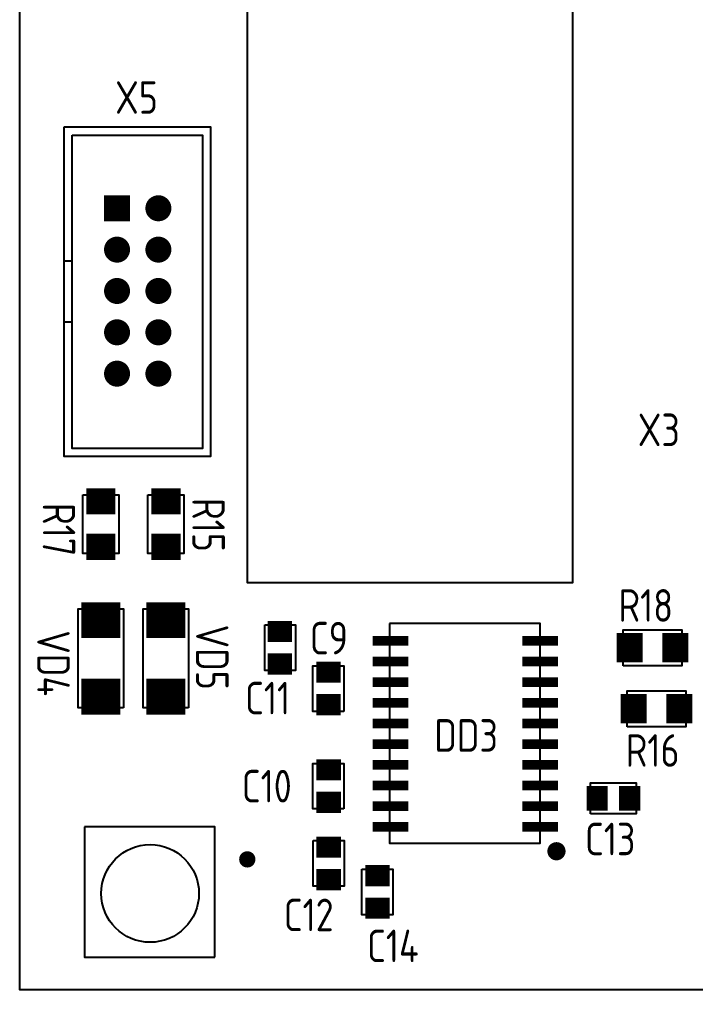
# Model space of a CAD drawing. Extents: x 24 to 880, y 1 to 306.
# Drawn here: x 70 to 111.5, y 177.1 to 236.7 of the extents above; entities that cross this region are included whole.
import ezdxf
from ezdxf.enums import TextEntityAlignment as Align

# ---------------------------------------------------------------- set-up
doc = ezdxf.new("R2010")
doc.units = 0
doc.header["$MEASUREMENT"] = 0
doc.layers.add('BOARD', color=7, linetype='Continuous')
doc.layers.add('TOP', color=7, linetype='Continuous')
doc.styles.add('ГОСТ 2.304', font='CS_Gost2304.shx')

msp = doc.modelspace()

# ---------------------------------------------------------------- linework, layer by layer
at = {"layer": 'BOARD'}
for points in [[(69.9689, 264.0945), (69.9689, 177.0945), (213.9689, 177.0945), (213.9689, 264.0945)], [(83.9689, 239.0945), (83.9689, 202.0945), (103.9689, 202.0945), (103.9689, 239.0945)]]:
    msp.add_lwpolyline(points, close=True, dxfattribs=at)
at = {"layer": 'TOP'}
for points in [[(72.7189, 230.0945), (81.7189, 230.0945), (81.7189, 209.8445), (72.7189, 209.8445)], [(73.2189, 229.5945), (81.2189, 229.5945), (81.2189, 210.3445), (73.2189, 210.3445)], [(73.8719, 207.4945), (76.0719, 207.4945), (76.0719, 203.8945), (73.8719, 203.8945)], [(77.8689, 207.4945), (80.0689, 207.4945), (80.0689, 203.8945), (77.8689, 203.8945)], [(76.3719, 194.3945), (73.5719, 194.3945), (73.5719, 200.4945), (76.3719, 200.4945)], [(80.3689, 194.3945), (77.5689, 194.3945), (77.5689, 200.4945), (80.3689, 200.4945)], [(85.0445, 199.4945), (86.9445, 199.4945), (86.9445, 196.6945), (85.0445, 196.6945)], [(92.7189, 199.5945), (92.7189, 186.0945), (101.9689, 186.0945), (101.9689, 199.5945)], [(107.0689, 196.9945), (107.0689, 199.1945), (110.6689, 199.1945), (110.6689, 196.9945)], [(89.9085, 194.1794), (88.0085, 194.1794), (88.0085, 196.9794), (89.9085, 196.9794)], [(107.3189, 193.2445), (107.3189, 195.4445), (110.9189, 195.4445), (110.9189, 193.2445)], [(89.8963, 188.1945), (87.9963, 188.1945), (87.9963, 190.9945), (89.8963, 190.9945)], [(105.0689, 187.8898), (105.0689, 189.7898), (107.8689, 189.7898), (107.8689, 187.8898)], [(88.0173, 186.2445), (89.9173, 186.2445), (89.9173, 183.4445), (88.0173, 183.4445)], [(91.0193, 184.4945), (92.9193, 184.4945), (92.9193, 181.6945), (91.0193, 181.6945)]]:
    msp.add_lwpolyline(points, close=True, dxfattribs=at)
at = {"layer": 'TOP', "const_width": 0.1}
for points in [[(75.2189, 225.8445), (76.7189, 225.8445), (76.7189, 224.3445), (75.2189, 224.3445)], [(74.1219, 207.8445), (75.8219, 207.8445), (75.8219, 206.3445), (74.1219, 206.3445)], [(78.1189, 207.8445), (79.8189, 207.8445), (79.8189, 206.3445), (78.1189, 206.3445)], [(74.1219, 205.0445), (75.8219, 205.0445), (75.8219, 203.5445), (74.1219, 203.5445)], [(78.1189, 205.0445), (79.8189, 205.0445), (79.8189, 203.5445), (78.1189, 203.5445)], [(73.8219, 200.8445), (76.1219, 200.8445), (76.1219, 198.7445), (73.8219, 198.7445)], [(77.8189, 200.8445), (80.1189, 200.8445), (80.1189, 198.7445), (77.8189, 198.7445)], [(85.2689, 199.6945), (86.6689, 199.6945), (86.6689, 198.4945), (85.2689, 198.4945)], [(91.7189, 198.7745), (93.8189, 198.7745), (93.8189, 198.2745), (91.7189, 198.2745)], [(100.9189, 198.7745), (103.0189, 198.7745), (103.0189, 198.2745), (100.9189, 198.2745)], [(106.7189, 198.9445), (108.2189, 198.9445), (108.2189, 197.2445), (106.7189, 197.2445)], [(109.5189, 198.9445), (111.0189, 198.9445), (111.0189, 197.2445), (109.5189, 197.2445)], [(85.2689, 197.6945), (86.6689, 197.6945), (86.6689, 196.4945), (85.2689, 196.4945)], [(91.7189, 197.5045), (93.8189, 197.5045), (93.8189, 197.0045), (91.7189, 197.0045)], [(100.9189, 197.5045), (103.0189, 197.5045), (103.0189, 197.0045), (100.9189, 197.0045)], [(88.2689, 197.1945), (89.6689, 197.1945), (89.6689, 195.9945), (88.2689, 195.9945)], [(73.8219, 196.1445), (76.1219, 196.1445), (76.1219, 194.0445), (73.8219, 194.0445)], [(77.8189, 196.1445), (80.1189, 196.1445), (80.1189, 194.0445), (77.8189, 194.0445)], [(91.7189, 196.2345), (93.8189, 196.2345), (93.8189, 195.7345), (91.7189, 195.7345)], [(100.9189, 196.2345), (103.0189, 196.2345), (103.0189, 195.7345), (100.9189, 195.7345)], [(88.2689, 195.1945), (89.6689, 195.1945), (89.6689, 193.9945), (88.2689, 193.9945)], [(91.7189, 194.9645), (93.8189, 194.9645), (93.8189, 194.4645), (91.7189, 194.4645)], [(100.9189, 194.9645), (103.0189, 194.9645), (103.0189, 194.4645), (100.9189, 194.4645)], [(106.9689, 195.1945), (108.4689, 195.1945), (108.4689, 193.4945), (106.9689, 193.4945)], [(109.7689, 195.1945), (111.2689, 195.1945), (111.2689, 193.4945), (109.7689, 193.4945)], [(91.7189, 193.6945), (93.8189, 193.6945), (93.8189, 193.1945), (91.7189, 193.1945)], [(100.9189, 193.6945), (103.0189, 193.6945), (103.0189, 193.1945), (100.9189, 193.1945)], [(91.7189, 192.4245), (93.8189, 192.4245), (93.8189, 191.9245), (91.7189, 191.9245)], [(100.9189, 192.4245), (103.0189, 192.4245), (103.0189, 191.9245), (100.9189, 191.9245)], [(88.2719, 191.1945), (89.6719, 191.1945), (89.6719, 189.9945), (88.2719, 189.9945)], [(91.7189, 191.1545), (93.8189, 191.1545), (93.8189, 190.6545), (91.7189, 190.6545)], [(100.9189, 191.1545), (103.0189, 191.1545), (103.0189, 190.6545), (100.9189, 190.6545)], [(91.7189, 189.8845), (93.8189, 189.8845), (93.8189, 189.3845), (91.7189, 189.3845)], [(100.9189, 189.8845), (103.0189, 189.8845), (103.0189, 189.3845), (100.9189, 189.3845)], [(104.8689, 189.5445), (106.0689, 189.5445), (106.0689, 188.1445), (104.8689, 188.1445)], [(106.8689, 189.5445), (108.0689, 189.5445), (108.0689, 188.1445), (106.8689, 188.1445)], [(88.2719, 189.1945), (89.6719, 189.1945), (89.6719, 187.9945), (88.2719, 187.9945)], [(91.7189, 188.6145), (93.8189, 188.6145), (93.8189, 188.1145), (91.7189, 188.1145)], [(100.9189, 188.6145), (103.0189, 188.6145), (103.0189, 188.1145), (100.9189, 188.1145)], [(91.7189, 187.3445), (93.8189, 187.3445), (93.8189, 186.8445), (91.7189, 186.8445)], [(100.9189, 187.3445), (103.0189, 187.3445), (103.0189, 186.8445), (100.9189, 186.8445)], [(88.2719, 186.4445), (89.6719, 186.4445), (89.6719, 185.2445), (88.2719, 185.2445)], [(88.2719, 184.4445), (89.6719, 184.4445), (89.6719, 183.2445), (88.2719, 183.2445)], [(91.2689, 184.6945), (92.6689, 184.6945), (92.6689, 183.4945), (91.2689, 183.4945)], [(91.2689, 182.6945), (92.6689, 182.6945), (92.6689, 181.4945), (91.2689, 181.4945)]]:
    msp.add_lwpolyline(points, close=True, dxfattribs=at)
for points in [[(75.2719, 225.8445), (75.2719, 224.3445)], [(75.3719, 225.8445), (75.3719, 224.3445)], [(75.4719, 225.8445), (75.4719, 224.3445)], [(75.5719, 225.8445), (75.5719, 224.3445)], [(75.6719, 225.8445), (75.6719, 224.3445)], [(75.7719, 225.8445), (75.7719, 224.3445)], [(75.8719, 225.8445), (75.8719, 224.3445)], [(75.9719, 225.8445), (75.9719, 224.3445)], [(76.0719, 225.8445), (76.0719, 224.3445)], [(76.1719, 225.8445), (76.1719, 224.3445)], [(76.2719, 225.8445), (76.2719, 224.3445)], [(76.3719, 225.8445), (76.3719, 224.3445)], [(76.4719, 225.8445), (76.4719, 224.3445)], [(76.5719, 225.8445), (76.5719, 224.3445)], [(76.6719, 225.8445), (76.6719, 224.3445)], [(77.8719, 225.4895), (77.8719, 224.6995)], [(77.9719, 225.6175), (77.9719, 224.5715)], [(78.0719, 225.7035), (78.0719, 224.4855)], [(78.1719, 225.7645), (78.1719, 224.4245)], [(78.2719, 225.8055), (78.2719, 224.3835)], [(78.3719, 225.8315), (78.3719, 224.3575)], [(78.4719, 225.8435), (78.4719, 224.3455)], [(78.5719, 225.8415), (78.5719, 224.3475)], [(78.6719, 225.8265), (78.6719, 224.3625)], [(78.7719, 225.7965), (78.7719, 224.3925)], [(78.8719, 225.7505), (78.8719, 224.4385)], [(78.9719, 225.6845), (78.9719, 224.5045)], [(79.0719, 225.5895), (79.0719, 224.5995)], [(79.1719, 225.4445), (79.1719, 224.7445)], [(77.7719, 225.2335), (77.7719, 224.9555)], [(75.3719, 223.0075), (75.3719, 222.1015)], [(75.4719, 223.1155), (75.4719, 221.9935)], [(75.5719, 223.1905), (75.5719, 221.9185)], [(75.6719, 223.2425), (75.6719, 221.8665)], [(75.7719, 223.2775), (75.7719, 221.8315)], [(75.8719, 223.2975), (75.8719, 221.8115)], [(75.9719, 223.3035), (75.9719, 221.8055)], [(76.0719, 223.2965), (76.0719, 221.8125)], [(76.1719, 223.2765), (76.1719, 221.8325)], [(76.2719, 223.2405), (76.2719, 221.8685)], [(76.3719, 223.1865), (76.3719, 221.9225)], [(76.4719, 223.1105), (76.4719, 221.9985)], [(76.5719, 222.9995), (76.5719, 222.1095)], [(77.8719, 222.9495), (77.8719, 222.1595)], [(77.9719, 223.0775), (77.9719, 222.0315)], [(78.0719, 223.1635), (78.0719, 221.9455)], [(78.1719, 223.2245), (78.1719, 221.8845)], [(78.2719, 223.2655), (78.2719, 221.8435)], [(78.3719, 223.2915), (78.3719, 221.8175)], [(78.4719, 223.3035), (78.4719, 221.8055)], [(78.5719, 223.3015), (78.5719, 221.8075)], [(78.6719, 223.2865), (78.6719, 221.8225)], [(78.7719, 223.2565), (78.7719, 221.8525)], [(78.8719, 223.2105), (78.8719, 221.8985)], [(78.9719, 223.1445), (78.9719, 221.9645)], [(79.0719, 223.0495), (79.0719, 222.0595)], [(79.1719, 222.9045), (79.1719, 222.2045)], [(75.2719, 222.8305), (75.2719, 222.2785)], [(76.6719, 222.8155), (76.6719, 222.2935)], [(77.7719, 222.6935), (77.7719, 222.4155)], [(75.4719, 220.5755), (75.4719, 219.4535)], [(75.5719, 220.6505), (75.5719, 219.3785)], [(75.6719, 220.7025), (75.6719, 219.3265)], [(75.7719, 220.7375), (75.7719, 219.2915)], [(75.8719, 220.7575), (75.8719, 219.2715)], [(75.9719, 220.7635), (75.9719, 219.2655)], [(76.0719, 220.7565), (76.0719, 219.2725)], [(76.1719, 220.7365), (76.1719, 219.2925)], [(76.2719, 220.7005), (76.2719, 219.3285)], [(76.3719, 220.6465), (76.3719, 219.3825)], [(76.4719, 220.5705), (76.4719, 219.4585)], [(77.9719, 220.5375), (77.9719, 219.4915)], [(78.0719, 220.6235), (78.0719, 219.4055)], [(78.1719, 220.6845), (78.1719, 219.3445)], [(78.2719, 220.7255), (78.2719, 219.3035)], [(78.3719, 220.7515), (78.3719, 219.2775)], [(78.4719, 220.7635), (78.4719, 219.2655)], [(78.5719, 220.7615), (78.5719, 219.2675)], [(78.6719, 220.7465), (78.6719, 219.2825)], [(78.7719, 220.7165), (78.7719, 219.3125)], [(78.8719, 220.6705), (78.8719, 219.3585)], [(78.9719, 220.6045), (78.9719, 219.4245)], [(79.0719, 220.5095), (79.0719, 219.5195)], [(75.2719, 220.2905), (75.2719, 219.7385)], [(75.3719, 220.4675), (75.3719, 219.5615)], [(76.5719, 220.4595), (76.5719, 219.5695)], [(76.6719, 220.2755), (76.6719, 219.7535)], [(77.7719, 220.1535), (77.7719, 219.8755)], [(77.8719, 220.4095), (77.8719, 219.6195)], [(79.1719, 220.3645), (79.1719, 219.6645)], [(75.5719, 218.1105), (75.5719, 216.8385)], [(75.6719, 218.1625), (75.6719, 216.7865)], [(75.7719, 218.1975), (75.7719, 216.7515)], [(75.8719, 218.2175), (75.8719, 216.7315)], [(75.9719, 218.2235), (75.9719, 216.7255)], [(76.0719, 218.2165), (76.0719, 216.7325)], [(76.1719, 218.1965), (76.1719, 216.7525)], [(76.2719, 218.1605), (76.2719, 216.7885)], [(76.3719, 218.1065), (76.3719, 216.8425)], [(78.1719, 218.1445), (78.1719, 216.8045)], [(78.2719, 218.1855), (78.2719, 216.7635)], [(78.3719, 218.2115), (78.3719, 216.7375)], [(78.4719, 218.2235), (78.4719, 216.7255)], [(78.5719, 218.2215), (78.5719, 216.7275)], [(78.6719, 218.2065), (78.6719, 216.7425)], [(78.7719, 218.1765), (78.7719, 216.7725)], [(78.8719, 218.1305), (78.8719, 216.8185)], [(75.2719, 217.7505), (75.2719, 217.1985)], [(75.3719, 217.9275), (75.3719, 217.0215)], [(75.4719, 218.0355), (75.4719, 216.9135)], [(76.4719, 218.0305), (76.4719, 216.9185)], [(76.5719, 217.9195), (76.5719, 217.0295)], [(76.6719, 217.7355), (76.6719, 217.2135)], [(77.7719, 217.6135), (77.7719, 217.3355)], [(77.8719, 217.8695), (77.8719, 217.0795)], [(77.9719, 217.9975), (77.9719, 216.9515)], [(78.0719, 218.0835), (78.0719, 216.8655)], [(78.9719, 218.0645), (78.9719, 216.8845)], [(79.0719, 217.9695), (79.0719, 216.9795)], [(79.1719, 217.8245), (79.1719, 217.1245)], [(75.2719, 215.2105), (75.2719, 214.6585)], [(75.3719, 215.3875), (75.3719, 214.4815)], [(75.4719, 215.4955), (75.4719, 214.3735)], [(75.5719, 215.5705), (75.5719, 214.2985)], [(75.6719, 215.6225), (75.6719, 214.2465)], [(75.7719, 215.6575), (75.7719, 214.2115)], [(75.8719, 215.6775), (75.8719, 214.1915)], [(75.9719, 215.6835), (75.9719, 214.1855)], [(76.0719, 215.6765), (76.0719, 214.1925)], [(76.1719, 215.6565), (76.1719, 214.2125)], [(76.2719, 215.6205), (76.2719, 214.2485)], [(76.3719, 215.5665), (76.3719, 214.3025)], [(76.4719, 215.4905), (76.4719, 214.3785)], [(76.5719, 215.3795), (76.5719, 214.4895)], [(76.6719, 215.1955), (76.6719, 214.6735)], [(77.8719, 215.3295), (77.8719, 214.5395)], [(77.9719, 215.4575), (77.9719, 214.4115)], [(78.0719, 215.5435), (78.0719, 214.3255)], [(78.1719, 215.6045), (78.1719, 214.2645)], [(78.2719, 215.6455), (78.2719, 214.2235)], [(78.3719, 215.6715), (78.3719, 214.1975)], [(78.4719, 215.6835), (78.4719, 214.1855)], [(78.5719, 215.6815), (78.5719, 214.1875)], [(78.6719, 215.6665), (78.6719, 214.2025)], [(78.7719, 215.6365), (78.7719, 214.2325)], [(78.8719, 215.5905), (78.8719, 214.2785)], [(78.9719, 215.5245), (78.9719, 214.3445)], [(79.0719, 215.4295), (79.0719, 214.4395)], [(79.1719, 215.2845), (79.1719, 214.5845)], [(77.7719, 215.0735), (77.7719, 214.7955)], [(74.1719, 207.8445), (74.1719, 206.3445)], [(74.2719, 207.8445), (74.2719, 206.3445)], [(74.3719, 207.8445), (74.3719, 206.3445)], [(74.4719, 207.8445), (74.4719, 206.3445)], [(74.5719, 207.8445), (74.5719, 206.3445)], [(74.6719, 207.8445), (74.6719, 206.3445)], [(74.7719, 207.8445), (74.7719, 206.3445)], [(74.8719, 207.8445), (74.8719, 206.3445)], [(74.9719, 207.8445), (74.9719, 206.3445)], [(75.0719, 207.8445), (75.0719, 206.3445)], [(75.1719, 207.8445), (75.1719, 206.3445)], [(75.2719, 207.8445), (75.2719, 206.3445)], [(75.3719, 207.8445), (75.3719, 206.3445)], [(75.4719, 207.8445), (75.4719, 206.3445)], [(75.5719, 207.8445), (75.5719, 206.3445)], [(75.6719, 207.8445), (75.6719, 206.3445)], [(75.7719, 207.8445), (75.7719, 206.3445)], [(78.1719, 207.8445), (78.1719, 206.3445)], [(78.2719, 207.8445), (78.2719, 206.3445)], [(78.3719, 207.8445), (78.3719, 206.3445)], [(78.4719, 207.8445), (78.4719, 206.3445)], [(78.5719, 207.8445), (78.5719, 206.3445)], [(78.6719, 207.8445), (78.6719, 206.3445)], [(78.7719, 207.8445), (78.7719, 206.3445)], [(78.8719, 207.8445), (78.8719, 206.3445)], [(78.9719, 207.8445), (78.9719, 206.3445)], [(79.0719, 207.8445), (79.0719, 206.3445)], [(79.1719, 207.8445), (79.1719, 206.3445)], [(79.2719, 207.8445), (79.2719, 206.3445)], [(79.3719, 207.8445), (79.3719, 206.3445)], [(79.4719, 207.8445), (79.4719, 206.3445)], [(79.5719, 207.8445), (79.5719, 206.3445)], [(79.6719, 207.8445), (79.6719, 206.3445)], [(79.7719, 207.8445), (79.7719, 206.3445)], [(74.1719, 205.0445), (74.1719, 203.5445)], [(74.2719, 205.0445), (74.2719, 203.5445)], [(74.3719, 205.0445), (74.3719, 203.5445)], [(74.4719, 205.0445), (74.4719, 203.5445)], [(74.5719, 205.0445), (74.5719, 203.5445)], [(74.6719, 205.0445), (74.6719, 203.5445)], [(74.7719, 205.0445), (74.7719, 203.5445)], [(74.8719, 205.0445), (74.8719, 203.5445)], [(74.9719, 205.0445), (74.9719, 203.5445)], [(75.0719, 205.0445), (75.0719, 203.5445)], [(75.1719, 205.0445), (75.1719, 203.5445)], [(75.2719, 205.0445), (75.2719, 203.5445)], [(75.3719, 205.0445), (75.3719, 203.5445)], [(75.4719, 205.0445), (75.4719, 203.5445)], [(75.5719, 205.0445), (75.5719, 203.5445)], [(75.6719, 205.0445), (75.6719, 203.5445)], [(75.7719, 205.0445), (75.7719, 203.5445)], [(78.1719, 205.0445), (78.1719, 203.5445)], [(78.2719, 205.0445), (78.2719, 203.5445)], [(78.3719, 205.0445), (78.3719, 203.5445)], [(78.4719, 205.0445), (78.4719, 203.5445)], [(78.5719, 205.0445), (78.5719, 203.5445)], [(78.6719, 205.0445), (78.6719, 203.5445)], [(78.7719, 205.0445), (78.7719, 203.5445)], [(78.8719, 205.0445), (78.8719, 203.5445)], [(78.9719, 205.0445), (78.9719, 203.5445)], [(79.0719, 205.0445), (79.0719, 203.5445)], [(79.1719, 205.0445), (79.1719, 203.5445)], [(79.2719, 205.0445), (79.2719, 203.5445)], [(79.3719, 205.0445), (79.3719, 203.5445)], [(79.4719, 205.0445), (79.4719, 203.5445)], [(79.5719, 205.0445), (79.5719, 203.5445)], [(79.6719, 205.0445), (79.6719, 203.5445)], [(79.7719, 205.0445), (79.7719, 203.5445)], [(73.8719, 200.8445), (73.8719, 198.7445)], [(73.9719, 200.8445), (73.9719, 198.7445)], [(74.0719, 200.8445), (74.0719, 198.7445)], [(74.1719, 200.8445), (74.1719, 198.7445)], [(74.2719, 200.8445), (74.2719, 198.7445)], [(74.3719, 200.8445), (74.3719, 198.7445)], [(74.4719, 200.8445), (74.4719, 198.7445)], [(74.5719, 200.8445), (74.5719, 198.7445)], [(74.6719, 200.8445), (74.6719, 198.7445)], [(74.7719, 200.8445), (74.7719, 198.7445)], [(74.8719, 200.8445), (74.8719, 198.7445)], [(74.9719, 200.8445), (74.9719, 198.7445)], [(75.0719, 200.8445), (75.0719, 198.7445)], [(75.1719, 200.8445), (75.1719, 198.7445)], [(75.2719, 200.8445), (75.2719, 198.7445)], [(75.3719, 200.8445), (75.3719, 198.7445)], [(75.4719, 200.8445), (75.4719, 198.7445)], [(75.5719, 200.8445), (75.5719, 198.7445)], [(75.6719, 200.8445), (75.6719, 198.7445)], [(75.7719, 200.8445), (75.7719, 198.7445)], [(75.8719, 200.8445), (75.8719, 198.7445)], [(75.9719, 200.8445), (75.9719, 198.7445)], [(76.0719, 200.8445), (76.0719, 198.7445)], [(77.8719, 200.8445), (77.8719, 198.7445)], [(77.9719, 200.8445), (77.9719, 198.7445)], [(78.0719, 200.8445), (78.0719, 198.7445)], [(78.1719, 200.8445), (78.1719, 198.7445)], [(78.2719, 200.8445), (78.2719, 198.7445)], [(78.3719, 200.8445), (78.3719, 198.7445)], [(78.4719, 200.8445), (78.4719, 198.7445)], [(78.5719, 200.8445), (78.5719, 198.7445)], [(78.6719, 200.8445), (78.6719, 198.7445)], [(78.7719, 200.8445), (78.7719, 198.7445)], [(78.8719, 200.8445), (78.8719, 198.7445)], [(78.9719, 200.8445), (78.9719, 198.7445)], [(79.0719, 200.8445), (79.0719, 198.7445)], [(79.1719, 200.8445), (79.1719, 198.7445)], [(79.2719, 200.8445), (79.2719, 198.7445)], [(79.3719, 200.8445), (79.3719, 198.7445)], [(79.4719, 200.8445), (79.4719, 198.7445)], [(79.5719, 200.8445), (79.5719, 198.7445)], [(79.6719, 200.8445), (79.6719, 198.7445)], [(79.7719, 200.8445), (79.7719, 198.7445)], [(79.8719, 200.8445), (79.8719, 198.7445)], [(79.9719, 200.8445), (79.9719, 198.7445)], [(80.0719, 200.8445), (80.0719, 198.7445)], [(85.2719, 199.6945), (85.2719, 198.4945)], [(85.3719, 199.6945), (85.3719, 198.4945)], [(85.4719, 199.6945), (85.4719, 198.4945)], [(85.5719, 199.6945), (85.5719, 198.4945)], [(85.6719, 199.6945), (85.6719, 198.4945)], [(85.7719, 199.6945), (85.7719, 198.4945)], [(85.8719, 199.6945), (85.8719, 198.4945)], [(85.9719, 199.6945), (85.9719, 198.4945)], [(86.0719, 199.6945), (86.0719, 198.4945)], [(86.1719, 199.6945), (86.1719, 198.4945)], [(86.2719, 199.6945), (86.2719, 198.4945)], [(86.3719, 199.6945), (86.3719, 198.4945)], [(86.4719, 199.6945), (86.4719, 198.4945)], [(86.5719, 199.6945), (86.5719, 198.4945)], [(91.7719, 198.7745), (91.7719, 198.2745)], [(91.8719, 198.7745), (91.8719, 198.2745)], [(91.9719, 198.7745), (91.9719, 198.2745)], [(92.0719, 198.7745), (92.0719, 198.2745)], [(92.1719, 198.7745), (92.1719, 198.2745)], [(92.2719, 198.7745), (92.2719, 198.2745)], [(92.3719, 198.7745), (92.3719, 198.2745)], [(92.4719, 198.7745), (92.4719, 198.2745)], [(92.5719, 198.7745), (92.5719, 198.2745)], [(92.6719, 198.7745), (92.6719, 198.2745)], [(92.7719, 198.7745), (92.7719, 198.2745)], [(92.8719, 198.7745), (92.8719, 198.2745)], [(92.9719, 198.7745), (92.9719, 198.2745)], [(93.0719, 198.7745), (93.0719, 198.2745)], [(93.1719, 198.7745), (93.1719, 198.2745)], [(93.2719, 198.7745), (93.2719, 198.2745)], [(93.3719, 198.7745), (93.3719, 198.2745)], [(93.4719, 198.7745), (93.4719, 198.2745)], [(93.5719, 198.7745), (93.5719, 198.2745)], [(93.6719, 198.7745), (93.6719, 198.2745)], [(93.7719, 198.7745), (93.7719, 198.2745)], [(100.9719, 198.7745), (100.9719, 198.2745)], [(101.0719, 198.7745), (101.0719, 198.2745)], [(101.1719, 198.7745), (101.1719, 198.2745)], [(101.2719, 198.7745), (101.2719, 198.2745)], [(101.3719, 198.7745), (101.3719, 198.2745)], [(101.4719, 198.7745), (101.4719, 198.2745)], [(101.5719, 198.7745), (101.5719, 198.2745)], [(101.6719, 198.7745), (101.6719, 198.2745)], [(101.7719, 198.7745), (101.7719, 198.2745)], [(101.8719, 198.7745), (101.8719, 198.2745)], [(101.9719, 198.7745), (101.9719, 198.2745)], [(102.0719, 198.7745), (102.0719, 198.2745)], [(102.1719, 198.7745), (102.1719, 198.2745)], [(102.2719, 198.7745), (102.2719, 198.2745)], [(102.3719, 198.7745), (102.3719, 198.2745)], [(102.4719, 198.7745), (102.4719, 198.2745)], [(102.5719, 198.7745), (102.5719, 198.2745)], [(102.6719, 198.7745), (102.6719, 198.2745)], [(102.7719, 198.7745), (102.7719, 198.2745)], [(102.8719, 198.7745), (102.8719, 198.2745)], [(102.9719, 198.7745), (102.9719, 198.2745)], [(106.7719, 198.9445), (106.7719, 197.2445)], [(106.8719, 198.9445), (106.8719, 197.2445)], [(106.9719, 198.9445), (106.9719, 197.2445)], [(107.0719, 198.9445), (107.0719, 197.2445)], [(107.1719, 198.9445), (107.1719, 197.2445)], [(107.2719, 198.9445), (107.2719, 197.2445)], [(107.3719, 198.9445), (107.3719, 197.2445)], [(107.4719, 198.9445), (107.4719, 197.2445)], [(107.5719, 198.9445), (107.5719, 197.2445)], [(107.6719, 198.9445), (107.6719, 197.2445)], [(107.7719, 198.9445), (107.7719, 197.2445)], [(107.8719, 198.9445), (107.8719, 197.2445)], [(107.9719, 198.9445), (107.9719, 197.2445)], [(108.0719, 198.9445), (108.0719, 197.2445)], [(108.1719, 198.9445), (108.1719, 197.2445)], [(109.5719, 198.9445), (109.5719, 197.2445)], [(109.6719, 198.9445), (109.6719, 197.2445)], [(109.7719, 198.9445), (109.7719, 197.2445)], [(109.8719, 198.9445), (109.8719, 197.2445)], [(109.9719, 198.9445), (109.9719, 197.2445)], [(110.0719, 198.9445), (110.0719, 197.2445)], [(110.1719, 198.9445), (110.1719, 197.2445)], [(110.2719, 198.9445), (110.2719, 197.2445)], [(110.3719, 198.9445), (110.3719, 197.2445)], [(110.4719, 198.9445), (110.4719, 197.2445)], [(110.5719, 198.9445), (110.5719, 197.2445)], [(110.6719, 198.9445), (110.6719, 197.2445)], [(110.7719, 198.9445), (110.7719, 197.2445)], [(110.8719, 198.9445), (110.8719, 197.2445)], [(110.9719, 198.9445), (110.9719, 197.2445)], [(85.2719, 197.6945), (85.2719, 196.4945)], [(85.3719, 197.6945), (85.3719, 196.4945)], [(85.4719, 197.6945), (85.4719, 196.4945)], [(85.5719, 197.6945), (85.5719, 196.4945)], [(85.6719, 197.6945), (85.6719, 196.4945)], [(85.7719, 197.6945), (85.7719, 196.4945)], [(85.8719, 197.6945), (85.8719, 196.4945)], [(85.9719, 197.6945), (85.9719, 196.4945)], [(86.0719, 197.6945), (86.0719, 196.4945)], [(86.1719, 197.6945), (86.1719, 196.4945)], [(86.2719, 197.6945), (86.2719, 196.4945)], [(86.3719, 197.6945), (86.3719, 196.4945)], [(86.4719, 197.6945), (86.4719, 196.4945)], [(86.5719, 197.6945), (86.5719, 196.4945)], [(91.7719, 197.5045), (91.7719, 197.0045)], [(91.8719, 197.5045), (91.8719, 197.0045)], [(91.9719, 197.5045), (91.9719, 197.0045)], [(92.0719, 197.5045), (92.0719, 197.0045)], [(92.1719, 197.5045), (92.1719, 197.0045)], [(92.2719, 197.5045), (92.2719, 197.0045)], [(92.3719, 197.5045), (92.3719, 197.0045)], [(92.4719, 197.5045), (92.4719, 197.0045)], [(92.5719, 197.5045), (92.5719, 197.0045)], [(92.6719, 197.5045), (92.6719, 197.0045)], [(92.7719, 197.5045), (92.7719, 197.0045)], [(92.8719, 197.5045), (92.8719, 197.0045)], [(92.9719, 197.5045), (92.9719, 197.0045)], [(93.0719, 197.5045), (93.0719, 197.0045)], [(93.1719, 197.5045), (93.1719, 197.0045)], [(93.2719, 197.5045), (93.2719, 197.0045)], [(93.3719, 197.5045), (93.3719, 197.0045)], [(93.4719, 197.5045), (93.4719, 197.0045)], [(93.5719, 197.5045), (93.5719, 197.0045)], [(93.6719, 197.5045), (93.6719, 197.0045)], [(93.7719, 197.5045), (93.7719, 197.0045)], [(100.9719, 197.5045), (100.9719, 197.0045)], [(101.0719, 197.5045), (101.0719, 197.0045)], [(101.1719, 197.5045), (101.1719, 197.0045)], [(101.2719, 197.5045), (101.2719, 197.0045)], [(101.3719, 197.5045), (101.3719, 197.0045)], [(101.4719, 197.5045), (101.4719, 197.0045)], [(101.5719, 197.5045), (101.5719, 197.0045)], [(101.6719, 197.5045), (101.6719, 197.0045)], [(101.7719, 197.5045), (101.7719, 197.0045)], [(101.8719, 197.5045), (101.8719, 197.0045)], [(101.9719, 197.5045), (101.9719, 197.0045)], [(102.0719, 197.5045), (102.0719, 197.0045)], [(102.1719, 197.5045), (102.1719, 197.0045)], [(102.2719, 197.5045), (102.2719, 197.0045)], [(102.3719, 197.5045), (102.3719, 197.0045)], [(102.4719, 197.5045), (102.4719, 197.0045)], [(102.5719, 197.5045), (102.5719, 197.0045)], [(102.6719, 197.5045), (102.6719, 197.0045)], [(102.7719, 197.5045), (102.7719, 197.0045)], [(102.8719, 197.5045), (102.8719, 197.0045)], [(102.9719, 197.5045), (102.9719, 197.0045)], [(88.2719, 197.1945), (88.2719, 195.9945)], [(88.3719, 197.1945), (88.3719, 195.9945)], [(88.4719, 197.1945), (88.4719, 195.9945)], [(88.5719, 197.1945), (88.5719, 195.9945)], [(88.6719, 197.1945), (88.6719, 195.9945)], [(88.7719, 197.1945), (88.7719, 195.9945)], [(88.8719, 197.1945), (88.8719, 195.9945)], [(88.9719, 197.1945), (88.9719, 195.9945)], [(89.0719, 197.1945), (89.0719, 195.9945)], [(89.1719, 197.1945), (89.1719, 195.9945)], [(89.2719, 197.1945), (89.2719, 195.9945)], [(89.3719, 197.1945), (89.3719, 195.9945)], [(89.4719, 197.1945), (89.4719, 195.9945)], [(89.5719, 197.1945), (89.5719, 195.9945)], [(73.8719, 196.1445), (73.8719, 194.0445)], [(73.9719, 196.1445), (73.9719, 194.0445)], [(74.0719, 196.1445), (74.0719, 194.0445)], [(74.1719, 196.1445), (74.1719, 194.0445)], [(74.2719, 196.1445), (74.2719, 194.0445)], [(74.3719, 196.1445), (74.3719, 194.0445)], [(74.4719, 196.1445), (74.4719, 194.0445)], [(74.5719, 196.1445), (74.5719, 194.0445)], [(74.6719, 196.1445), (74.6719, 194.0445)], [(74.7719, 196.1445), (74.7719, 194.0445)], [(74.8719, 196.1445), (74.8719, 194.0445)], [(74.9719, 196.1445), (74.9719, 194.0445)], [(75.0719, 196.1445), (75.0719, 194.0445)], [(75.1719, 196.1445), (75.1719, 194.0445)], [(75.2719, 196.1445), (75.2719, 194.0445)], [(75.3719, 196.1445), (75.3719, 194.0445)], [(75.4719, 196.1445), (75.4719, 194.0445)], [(75.5719, 196.1445), (75.5719, 194.0445)], [(75.6719, 196.1445), (75.6719, 194.0445)], [(75.7719, 196.1445), (75.7719, 194.0445)], [(75.8719, 196.1445), (75.8719, 194.0445)], [(75.9719, 196.1445), (75.9719, 194.0445)], [(76.0719, 196.1445), (76.0719, 194.0445)], [(77.8719, 196.1445), (77.8719, 194.0445)], [(77.9719, 196.1445), (77.9719, 194.0445)], [(78.0719, 196.1445), (78.0719, 194.0445)], [(78.1719, 196.1445), (78.1719, 194.0445)], [(78.2719, 196.1445), (78.2719, 194.0445)], [(78.3719, 196.1445), (78.3719, 194.0445)], [(78.4719, 196.1445), (78.4719, 194.0445)], [(78.5719, 196.1445), (78.5719, 194.0445)], [(78.6719, 196.1445), (78.6719, 194.0445)], [(78.7719, 196.1445), (78.7719, 194.0445)], [(78.8719, 196.1445), (78.8719, 194.0445)], [(78.9719, 196.1445), (78.9719, 194.0445)], [(79.0719, 196.1445), (79.0719, 194.0445)], [(79.1719, 196.1445), (79.1719, 194.0445)], [(79.2719, 196.1445), (79.2719, 194.0445)], [(79.3719, 196.1445), (79.3719, 194.0445)], [(79.4719, 196.1445), (79.4719, 194.0445)], [(79.5719, 196.1445), (79.5719, 194.0445)], [(79.6719, 196.1445), (79.6719, 194.0445)], [(79.7719, 196.1445), (79.7719, 194.0445)], [(79.8719, 196.1445), (79.8719, 194.0445)], [(79.9719, 196.1445), (79.9719, 194.0445)], [(80.0719, 196.1445), (80.0719, 194.0445)], [(91.7719, 196.2345), (91.7719, 195.7345)], [(91.8719, 196.2345), (91.8719, 195.7345)], [(91.9719, 196.2345), (91.9719, 195.7345)], [(92.0719, 196.2345), (92.0719, 195.7345)], [(92.1719, 196.2345), (92.1719, 195.7345)], [(92.2719, 196.2345), (92.2719, 195.7345)], [(92.3719, 196.2345), (92.3719, 195.7345)], [(92.4719, 196.2345), (92.4719, 195.7345)], [(92.5719, 196.2345), (92.5719, 195.7345)], [(92.6719, 196.2345), (92.6719, 195.7345)], [(92.7719, 196.2345), (92.7719, 195.7345)], [(92.8719, 196.2345), (92.8719, 195.7345)], [(92.9719, 196.2345), (92.9719, 195.7345)], [(93.0719, 196.2345), (93.0719, 195.7345)], [(93.1719, 196.2345), (93.1719, 195.7345)], [(93.2719, 196.2345), (93.2719, 195.7345)], [(93.3719, 196.2345), (93.3719, 195.7345)], [(93.4719, 196.2345), (93.4719, 195.7345)], [(93.5719, 196.2345), (93.5719, 195.7345)], [(93.6719, 196.2345), (93.6719, 195.7345)], [(93.7719, 196.2345), (93.7719, 195.7345)], [(100.9719, 196.2345), (100.9719, 195.7345)], [(101.0719, 196.2345), (101.0719, 195.7345)], [(101.1719, 196.2345), (101.1719, 195.7345)], [(101.2719, 196.2345), (101.2719, 195.7345)], [(101.3719, 196.2345), (101.3719, 195.7345)], [(101.4719, 196.2345), (101.4719, 195.7345)], [(101.5719, 196.2345), (101.5719, 195.7345)], [(101.6719, 196.2345), (101.6719, 195.7345)], [(101.7719, 196.2345), (101.7719, 195.7345)], [(101.8719, 196.2345), (101.8719, 195.7345)], [(101.9719, 196.2345), (101.9719, 195.7345)], [(102.0719, 196.2345), (102.0719, 195.7345)], [(102.1719, 196.2345), (102.1719, 195.7345)], [(102.2719, 196.2345), (102.2719, 195.7345)], [(102.3719, 196.2345), (102.3719, 195.7345)], [(102.4719, 196.2345), (102.4719, 195.7345)], [(102.5719, 196.2345), (102.5719, 195.7345)], [(102.6719, 196.2345), (102.6719, 195.7345)], [(102.7719, 196.2345), (102.7719, 195.7345)], [(102.8719, 196.2345), (102.8719, 195.7345)], [(102.9719, 196.2345), (102.9719, 195.7345)], [(88.2719, 195.1945), (88.2719, 193.9945)], [(88.3719, 195.1945), (88.3719, 193.9945)], [(88.4719, 195.1945), (88.4719, 193.9945)], [(88.5719, 195.1945), (88.5719, 193.9945)], [(88.6719, 195.1945), (88.6719, 193.9945)], [(88.7719, 195.1945), (88.7719, 193.9945)], [(88.8719, 195.1945), (88.8719, 193.9945)], [(88.9719, 195.1945), (88.9719, 193.9945)], [(89.0719, 195.1945), (89.0719, 193.9945)], [(89.1719, 195.1945), (89.1719, 193.9945)], [(89.2719, 195.1945), (89.2719, 193.9945)], [(89.3719, 195.1945), (89.3719, 193.9945)], [(89.4719, 195.1945), (89.4719, 193.9945)], [(89.5719, 195.1945), (89.5719, 193.9945)], [(91.7719, 194.9645), (91.7719, 194.4645)], [(91.8719, 194.9645), (91.8719, 194.4645)], [(91.9719, 194.9645), (91.9719, 194.4645)], [(92.0719, 194.9645), (92.0719, 194.4645)], [(92.1719, 194.9645), (92.1719, 194.4645)], [(92.2719, 194.9645), (92.2719, 194.4645)], [(92.3719, 194.9645), (92.3719, 194.4645)], [(92.4719, 194.9645), (92.4719, 194.4645)], [(92.5719, 194.9645), (92.5719, 194.4645)], [(92.6719, 194.9645), (92.6719, 194.4645)], [(92.7719, 194.9645), (92.7719, 194.4645)], [(92.8719, 194.9645), (92.8719, 194.4645)], [(92.9719, 194.9645), (92.9719, 194.4645)], [(93.0719, 194.9645), (93.0719, 194.4645)], [(93.1719, 194.9645), (93.1719, 194.4645)], [(93.2719, 194.9645), (93.2719, 194.4645)], [(93.3719, 194.9645), (93.3719, 194.4645)], [(93.4719, 194.9645), (93.4719, 194.4645)], [(93.5719, 194.9645), (93.5719, 194.4645)], [(93.6719, 194.9645), (93.6719, 194.4645)], [(93.7719, 194.9645), (93.7719, 194.4645)], [(100.9719, 194.9645), (100.9719, 194.4645)], [(101.0719, 194.9645), (101.0719, 194.4645)], [(101.1719, 194.9645), (101.1719, 194.4645)], [(101.2719, 194.9645), (101.2719, 194.4645)], [(101.3719, 194.9645), (101.3719, 194.4645)], [(101.4719, 194.9645), (101.4719, 194.4645)], [(101.5719, 194.9645), (101.5719, 194.4645)], [(101.6719, 194.9645), (101.6719, 194.4645)], [(101.7719, 194.9645), (101.7719, 194.4645)], [(101.8719, 194.9645), (101.8719, 194.4645)], [(101.9719, 194.9645), (101.9719, 194.4645)], [(102.0719, 194.9645), (102.0719, 194.4645)], [(102.1719, 194.9645), (102.1719, 194.4645)], [(102.2719, 194.9645), (102.2719, 194.4645)], [(102.3719, 194.9645), (102.3719, 194.4645)], [(102.4719, 194.9645), (102.4719, 194.4645)], [(102.5719, 194.9645), (102.5719, 194.4645)], [(102.6719, 194.9645), (102.6719, 194.4645)], [(102.7719, 194.9645), (102.7719, 194.4645)], [(102.8719, 194.9645), (102.8719, 194.4645)], [(102.9719, 194.9645), (102.9719, 194.4645)], [(106.9719, 195.1945), (106.9719, 193.4945)], [(107.0719, 195.1945), (107.0719, 193.4945)], [(107.1719, 195.1945), (107.1719, 193.4945)], [(107.2719, 195.1945), (107.2719, 193.4945)], [(107.3719, 195.1945), (107.3719, 193.4945)], [(107.4719, 195.1945), (107.4719, 193.4945)], [(107.5719, 195.1945), (107.5719, 193.4945)], [(107.6719, 195.1945), (107.6719, 193.4945)], [(107.7719, 195.1945), (107.7719, 193.4945)], [(107.8719, 195.1945), (107.8719, 193.4945)], [(107.9719, 195.1945), (107.9719, 193.4945)], [(108.0719, 195.1945), (108.0719, 193.4945)], [(108.1719, 195.1945), (108.1719, 193.4945)], [(108.2719, 195.1945), (108.2719, 193.4945)], [(108.3719, 195.1945), (108.3719, 193.4945)], [(109.7719, 195.1945), (109.7719, 193.4945)], [(109.8719, 195.1945), (109.8719, 193.4945)], [(109.9719, 195.1945), (109.9719, 193.4945)], [(110.0719, 195.1945), (110.0719, 193.4945)], [(110.1719, 195.1945), (110.1719, 193.4945)], [(110.2719, 195.1945), (110.2719, 193.4945)], [(110.3719, 195.1945), (110.3719, 193.4945)], [(110.4719, 195.1945), (110.4719, 193.4945)], [(110.5719, 195.1945), (110.5719, 193.4945)], [(110.6719, 195.1945), (110.6719, 193.4945)], [(110.7719, 195.1945), (110.7719, 193.4945)], [(110.8719, 195.1945), (110.8719, 193.4945)], [(110.9719, 195.1945), (110.9719, 193.4945)], [(111.0719, 195.1945), (111.0719, 193.4945)], [(111.1719, 195.1945), (111.1719, 193.4945)], [(91.7719, 193.6945), (91.7719, 193.1945)], [(91.8719, 193.6945), (91.8719, 193.1945)], [(91.9719, 193.6945), (91.9719, 193.1945)], [(92.0719, 193.6945), (92.0719, 193.1945)], [(92.1719, 193.6945), (92.1719, 193.1945)], [(92.2719, 193.6945), (92.2719, 193.1945)], [(92.3719, 193.6945), (92.3719, 193.1945)], [(92.4719, 193.6945), (92.4719, 193.1945)], [(92.5719, 193.6945), (92.5719, 193.1945)], [(92.6719, 193.6945), (92.6719, 193.1945)], [(92.7719, 193.6945), (92.7719, 193.1945)], [(92.8719, 193.6945), (92.8719, 193.1945)], [(92.9719, 193.6945), (92.9719, 193.1945)], [(93.0719, 193.6945), (93.0719, 193.1945)], [(93.1719, 193.6945), (93.1719, 193.1945)], [(93.2719, 193.6945), (93.2719, 193.1945)], [(93.3719, 193.6945), (93.3719, 193.1945)], [(93.4719, 193.6945), (93.4719, 193.1945)], [(93.5719, 193.6945), (93.5719, 193.1945)], [(93.6719, 193.6945), (93.6719, 193.1945)], [(93.7719, 193.6945), (93.7719, 193.1945)], [(100.9719, 193.6945), (100.9719, 193.1945)], [(101.0719, 193.6945), (101.0719, 193.1945)], [(101.1719, 193.6945), (101.1719, 193.1945)], [(101.2719, 193.6945), (101.2719, 193.1945)], [(101.3719, 193.6945), (101.3719, 193.1945)], [(101.4719, 193.6945), (101.4719, 193.1945)], [(101.5719, 193.6945), (101.5719, 193.1945)], [(101.6719, 193.6945), (101.6719, 193.1945)], [(101.7719, 193.6945), (101.7719, 193.1945)], [(101.8719, 193.6945), (101.8719, 193.1945)], [(101.9719, 193.6945), (101.9719, 193.1945)], [(102.0719, 193.6945), (102.0719, 193.1945)], [(102.1719, 193.6945), (102.1719, 193.1945)], [(102.2719, 193.6945), (102.2719, 193.1945)], [(102.3719, 193.6945), (102.3719, 193.1945)], [(102.4719, 193.6945), (102.4719, 193.1945)], [(102.5719, 193.6945), (102.5719, 193.1945)], [(102.6719, 193.6945), (102.6719, 193.1945)], [(102.7719, 193.6945), (102.7719, 193.1945)], [(102.8719, 193.6945), (102.8719, 193.1945)], [(102.9719, 193.6945), (102.9719, 193.1945)], [(91.7719, 192.4245), (91.7719, 191.9245)], [(91.8719, 192.4245), (91.8719, 191.9245)], [(91.9719, 192.4245), (91.9719, 191.9245)], [(92.0719, 192.4245), (92.0719, 191.9245)], [(92.1719, 192.4245), (92.1719, 191.9245)], [(92.2719, 192.4245), (92.2719, 191.9245)], [(92.3719, 192.4245), (92.3719, 191.9245)], [(92.4719, 192.4245), (92.4719, 191.9245)], [(92.5719, 192.4245), (92.5719, 191.9245)], [(92.6719, 192.4245), (92.6719, 191.9245)], [(92.7719, 192.4245), (92.7719, 191.9245)], [(92.8719, 192.4245), (92.8719, 191.9245)], [(92.9719, 192.4245), (92.9719, 191.9245)], [(93.0719, 192.4245), (93.0719, 191.9245)], [(93.1719, 192.4245), (93.1719, 191.9245)], [(93.2719, 192.4245), (93.2719, 191.9245)], [(93.3719, 192.4245), (93.3719, 191.9245)], [(93.4719, 192.4245), (93.4719, 191.9245)], [(93.5719, 192.4245), (93.5719, 191.9245)], [(93.6719, 192.4245), (93.6719, 191.9245)], [(93.7719, 192.4245), (93.7719, 191.9245)], [(100.9719, 192.4245), (100.9719, 191.9245)], [(101.0719, 192.4245), (101.0719, 191.9245)], [(101.1719, 192.4245), (101.1719, 191.9245)], [(101.2719, 192.4245), (101.2719, 191.9245)], [(101.3719, 192.4245), (101.3719, 191.9245)], [(101.4719, 192.4245), (101.4719, 191.9245)], [(101.5719, 192.4245), (101.5719, 191.9245)], [(101.6719, 192.4245), (101.6719, 191.9245)], [(101.7719, 192.4245), (101.7719, 191.9245)], [(101.8719, 192.4245), (101.8719, 191.9245)], [(101.9719, 192.4245), (101.9719, 191.9245)], [(102.0719, 192.4245), (102.0719, 191.9245)], [(102.1719, 192.4245), (102.1719, 191.9245)], [(102.2719, 192.4245), (102.2719, 191.9245)], [(102.3719, 192.4245), (102.3719, 191.9245)], [(102.4719, 192.4245), (102.4719, 191.9245)], [(102.5719, 192.4245), (102.5719, 191.9245)], [(102.6719, 192.4245), (102.6719, 191.9245)], [(102.7719, 192.4245), (102.7719, 191.9245)], [(102.8719, 192.4245), (102.8719, 191.9245)], [(102.9719, 192.4245), (102.9719, 191.9245)], [(88.2719, 191.1945), (88.2719, 189.9945)], [(88.3719, 191.1945), (88.3719, 189.9945)], [(88.4719, 191.1945), (88.4719, 189.9945)], [(88.5719, 191.1945), (88.5719, 189.9945)], [(88.6719, 191.1945), (88.6719, 189.9945)], [(88.7719, 191.1945), (88.7719, 189.9945)], [(88.8719, 191.1945), (88.8719, 189.9945)], [(88.9719, 191.1945), (88.9719, 189.9945)], [(89.0719, 191.1945), (89.0719, 189.9945)], [(89.1719, 191.1945), (89.1719, 189.9945)], [(89.2719, 191.1945), (89.2719, 189.9945)], [(89.3719, 191.1945), (89.3719, 189.9945)], [(89.4719, 191.1945), (89.4719, 189.9945)], [(89.5719, 191.1945), (89.5719, 189.9945)], [(89.6719, 191.1945), (89.6719, 189.9945)], [(91.7719, 191.1545), (91.7719, 190.6545)], [(91.8719, 191.1545), (91.8719, 190.6545)], [(91.9719, 191.1545), (91.9719, 190.6545)], [(92.0719, 191.1545), (92.0719, 190.6545)], [(92.1719, 191.1545), (92.1719, 190.6545)], [(92.2719, 191.1545), (92.2719, 190.6545)], [(92.3719, 191.1545), (92.3719, 190.6545)], [(92.4719, 191.1545), (92.4719, 190.6545)], [(92.5719, 191.1545), (92.5719, 190.6545)], [(92.6719, 191.1545), (92.6719, 190.6545)], [(92.7719, 191.1545), (92.7719, 190.6545)], [(92.8719, 191.1545), (92.8719, 190.6545)], [(92.9719, 191.1545), (92.9719, 190.6545)], [(93.0719, 191.1545), (93.0719, 190.6545)], [(93.1719, 191.1545), (93.1719, 190.6545)], [(93.2719, 191.1545), (93.2719, 190.6545)], [(93.3719, 191.1545), (93.3719, 190.6545)], [(93.4719, 191.1545), (93.4719, 190.6545)], [(93.5719, 191.1545), (93.5719, 190.6545)], [(93.6719, 191.1545), (93.6719, 190.6545)], [(93.7719, 191.1545), (93.7719, 190.6545)], [(100.9719, 191.1545), (100.9719, 190.6545)], [(101.0719, 191.1545), (101.0719, 190.6545)], [(101.1719, 191.1545), (101.1719, 190.6545)], [(101.2719, 191.1545), (101.2719, 190.6545)], [(101.3719, 191.1545), (101.3719, 190.6545)], [(101.4719, 191.1545), (101.4719, 190.6545)], [(101.5719, 191.1545), (101.5719, 190.6545)], [(101.6719, 191.1545), (101.6719, 190.6545)], [(101.7719, 191.1545), (101.7719, 190.6545)], [(101.8719, 191.1545), (101.8719, 190.6545)], [(101.9719, 191.1545), (101.9719, 190.6545)], [(102.0719, 191.1545), (102.0719, 190.6545)], [(102.1719, 191.1545), (102.1719, 190.6545)], [(102.2719, 191.1545), (102.2719, 190.6545)], [(102.3719, 191.1545), (102.3719, 190.6545)], [(102.4719, 191.1545), (102.4719, 190.6545)], [(102.5719, 191.1545), (102.5719, 190.6545)], [(102.6719, 191.1545), (102.6719, 190.6545)], [(102.7719, 191.1545), (102.7719, 190.6545)], [(102.8719, 191.1545), (102.8719, 190.6545)], [(102.9719, 191.1545), (102.9719, 190.6545)], [(91.7719, 189.8845), (91.7719, 189.3845)], [(91.8719, 189.8845), (91.8719, 189.3845)], [(91.9719, 189.8845), (91.9719, 189.3845)], [(92.0719, 189.8845), (92.0719, 189.3845)], [(92.1719, 189.8845), (92.1719, 189.3845)], [(92.2719, 189.8845), (92.2719, 189.3845)], [(92.3719, 189.8845), (92.3719, 189.3845)], [(92.4719, 189.8845), (92.4719, 189.3845)], [(92.5719, 189.8845), (92.5719, 189.3845)], [(92.6719, 189.8845), (92.6719, 189.3845)], [(92.7719, 189.8845), (92.7719, 189.3845)], [(92.8719, 189.8845), (92.8719, 189.3845)], [(92.9719, 189.8845), (92.9719, 189.3845)], [(93.0719, 189.8845), (93.0719, 189.3845)], [(93.1719, 189.8845), (93.1719, 189.3845)], [(93.2719, 189.8845), (93.2719, 189.3845)], [(93.3719, 189.8845), (93.3719, 189.3845)], [(93.4719, 189.8845), (93.4719, 189.3845)], [(93.5719, 189.8845), (93.5719, 189.3845)], [(93.6719, 189.8845), (93.6719, 189.3845)], [(93.7719, 189.8845), (93.7719, 189.3845)], [(100.9719, 189.8845), (100.9719, 189.3845)], [(101.0719, 189.8845), (101.0719, 189.3845)], [(101.1719, 189.8845), (101.1719, 189.3845)], [(101.2719, 189.8845), (101.2719, 189.3845)], [(101.3719, 189.8845), (101.3719, 189.3845)], [(101.4719, 189.8845), (101.4719, 189.3845)], [(101.5719, 189.8845), (101.5719, 189.3845)], [(101.6719, 189.8845), (101.6719, 189.3845)], [(101.7719, 189.8845), (101.7719, 189.3845)], [(101.8719, 189.8845), (101.8719, 189.3845)], [(101.9719, 189.8845), (101.9719, 189.3845)], [(102.0719, 189.8845), (102.0719, 189.3845)], [(102.1719, 189.8845), (102.1719, 189.3845)], [(102.2719, 189.8845), (102.2719, 189.3845)], [(102.3719, 189.8845), (102.3719, 189.3845)], [(102.4719, 189.8845), (102.4719, 189.3845)], [(102.5719, 189.8845), (102.5719, 189.3845)], [(102.6719, 189.8845), (102.6719, 189.3845)], [(102.7719, 189.8845), (102.7719, 189.3845)], [(102.8719, 189.8845), (102.8719, 189.3845)], [(102.9719, 189.8845), (102.9719, 189.3845)], [(104.8719, 189.5445), (104.8719, 188.1445)], [(104.9719, 189.5445), (104.9719, 188.1445)], [(105.0719, 189.5445), (105.0719, 188.1445)], [(105.1719, 189.5445), (105.1719, 188.1445)], [(105.2719, 189.5445), (105.2719, 188.1445)], [(105.3719, 189.5445), (105.3719, 188.1445)], [(105.4719, 189.5445), (105.4719, 188.1445)], [(105.5719, 189.5445), (105.5719, 188.1445)], [(105.6719, 189.5445), (105.6719, 188.1445)], [(105.7719, 189.5445), (105.7719, 188.1445)], [(105.8719, 189.5445), (105.8719, 188.1445)], [(105.9719, 189.5445), (105.9719, 188.1445)], [(106.8719, 189.5445), (106.8719, 188.1445)], [(106.9719, 189.5445), (106.9719, 188.1445)], [(107.0719, 189.5445), (107.0719, 188.1445)], [(107.1719, 189.5445), (107.1719, 188.1445)], [(107.2719, 189.5445), (107.2719, 188.1445)], [(107.3719, 189.5445), (107.3719, 188.1445)], [(107.4719, 189.5445), (107.4719, 188.1445)], [(107.5719, 189.5445), (107.5719, 188.1445)], [(107.6719, 189.5445), (107.6719, 188.1445)], [(107.7719, 189.5445), (107.7719, 188.1445)], [(107.8719, 189.5445), (107.8719, 188.1445)], [(107.9719, 189.5445), (107.9719, 188.1445)], [(88.2719, 189.1945), (88.2719, 187.9945)], [(88.3719, 189.1945), (88.3719, 187.9945)], [(88.4719, 189.1945), (88.4719, 187.9945)], [(88.5719, 189.1945), (88.5719, 187.9945)], [(88.6719, 189.1945), (88.6719, 187.9945)], [(88.7719, 189.1945), (88.7719, 187.9945)], [(88.8719, 189.1945), (88.8719, 187.9945)], [(88.9719, 189.1945), (88.9719, 187.9945)], [(89.0719, 189.1945), (89.0719, 187.9945)], [(89.1719, 189.1945), (89.1719, 187.9945)], [(89.2719, 189.1945), (89.2719, 187.9945)], [(89.3719, 189.1945), (89.3719, 187.9945)], [(89.4719, 189.1945), (89.4719, 187.9945)], [(89.5719, 189.1945), (89.5719, 187.9945)], [(89.6719, 189.1945), (89.6719, 187.9945)], [(91.7719, 188.6145), (91.7719, 188.1145)], [(91.8719, 188.6145), (91.8719, 188.1145)], [(91.9719, 188.6145), (91.9719, 188.1145)], [(92.0719, 188.6145), (92.0719, 188.1145)], [(92.1719, 188.6145), (92.1719, 188.1145)], [(92.2719, 188.6145), (92.2719, 188.1145)], [(92.3719, 188.6145), (92.3719, 188.1145)], [(92.4719, 188.6145), (92.4719, 188.1145)], [(92.5719, 188.6145), (92.5719, 188.1145)], [(92.6719, 188.6145), (92.6719, 188.1145)], [(92.7719, 188.6145), (92.7719, 188.1145)], [(92.8719, 188.6145), (92.8719, 188.1145)], [(92.9719, 188.6145), (92.9719, 188.1145)], [(93.0719, 188.6145), (93.0719, 188.1145)], [(93.1719, 188.6145), (93.1719, 188.1145)], [(93.2719, 188.6145), (93.2719, 188.1145)], [(93.3719, 188.6145), (93.3719, 188.1145)], [(93.4719, 188.6145), (93.4719, 188.1145)], [(93.5719, 188.6145), (93.5719, 188.1145)], [(93.6719, 188.6145), (93.6719, 188.1145)], [(93.7719, 188.6145), (93.7719, 188.1145)], [(100.9719, 188.6145), (100.9719, 188.1145)], [(101.0719, 188.6145), (101.0719, 188.1145)], [(101.1719, 188.6145), (101.1719, 188.1145)], [(101.2719, 188.6145), (101.2719, 188.1145)], [(101.3719, 188.6145), (101.3719, 188.1145)], [(101.4719, 188.6145), (101.4719, 188.1145)], [(101.5719, 188.6145), (101.5719, 188.1145)], [(101.6719, 188.6145), (101.6719, 188.1145)], [(101.7719, 188.6145), (101.7719, 188.1145)], [(101.8719, 188.6145), (101.8719, 188.1145)], [(101.9719, 188.6145), (101.9719, 188.1145)], [(102.0719, 188.6145), (102.0719, 188.1145)], [(102.1719, 188.6145), (102.1719, 188.1145)], [(102.2719, 188.6145), (102.2719, 188.1145)], [(102.3719, 188.6145), (102.3719, 188.1145)], [(102.4719, 188.6145), (102.4719, 188.1145)], [(102.5719, 188.6145), (102.5719, 188.1145)], [(102.6719, 188.6145), (102.6719, 188.1145)], [(102.7719, 188.6145), (102.7719, 188.1145)], [(102.8719, 188.6145), (102.8719, 188.1145)], [(102.9719, 188.6145), (102.9719, 188.1145)], [(91.7719, 187.3445), (91.7719, 186.8445)], [(91.8719, 187.3445), (91.8719, 186.8445)], [(91.9719, 187.3445), (91.9719, 186.8445)], [(92.0719, 187.3445), (92.0719, 186.8445)], [(92.1719, 187.3445), (92.1719, 186.8445)], [(92.2719, 187.3445), (92.2719, 186.8445)], [(92.3719, 187.3445), (92.3719, 186.8445)], [(92.4719, 187.3445), (92.4719, 186.8445)], [(92.5719, 187.3445), (92.5719, 186.8445)], [(92.6719, 187.3445), (92.6719, 186.8445)], [(92.7719, 187.3445), (92.7719, 186.8445)], [(92.8719, 187.3445), (92.8719, 186.8445)], [(92.9719, 187.3445), (92.9719, 186.8445)], [(93.0719, 187.3445), (93.0719, 186.8445)], [(93.1719, 187.3445), (93.1719, 186.8445)], [(93.2719, 187.3445), (93.2719, 186.8445)], [(93.3719, 187.3445), (93.3719, 186.8445)], [(93.4719, 187.3445), (93.4719, 186.8445)], [(93.5719, 187.3445), (93.5719, 186.8445)], [(93.6719, 187.3445), (93.6719, 186.8445)], [(93.7719, 187.3445), (93.7719, 186.8445)], [(100.9719, 187.3445), (100.9719, 186.8445)], [(101.0719, 187.3445), (101.0719, 186.8445)], [(101.1719, 187.3445), (101.1719, 186.8445)], [(101.2719, 187.3445), (101.2719, 186.8445)], [(101.3719, 187.3445), (101.3719, 186.8445)], [(101.4719, 187.3445), (101.4719, 186.8445)], [(101.5719, 187.3445), (101.5719, 186.8445)], [(101.6719, 187.3445), (101.6719, 186.8445)], [(101.7719, 187.3445), (101.7719, 186.8445)], [(101.8719, 187.3445), (101.8719, 186.8445)], [(101.9719, 187.3445), (101.9719, 186.8445)], [(102.0719, 187.3445), (102.0719, 186.8445)], [(102.1719, 187.3445), (102.1719, 186.8445)], [(102.2719, 187.3445), (102.2719, 186.8445)], [(102.3719, 187.3445), (102.3719, 186.8445)], [(102.4719, 187.3445), (102.4719, 186.8445)], [(102.5719, 187.3445), (102.5719, 186.8445)], [(102.6719, 187.3445), (102.6719, 186.8445)], [(102.7719, 187.3445), (102.7719, 186.8445)], [(102.8719, 187.3445), (102.8719, 186.8445)], [(102.9719, 187.3445), (102.9719, 186.8445)], [(88.2719, 186.4445), (88.2719, 185.2445)], [(88.3719, 186.4445), (88.3719, 185.2445)], [(88.4719, 186.4445), (88.4719, 185.2445)], [(88.5719, 186.4445), (88.5719, 185.2445)], [(88.6719, 186.4445), (88.6719, 185.2445)], [(88.7719, 186.4445), (88.7719, 185.2445)], [(88.8719, 186.4445), (88.8719, 185.2445)], [(88.9719, 186.4445), (88.9719, 185.2445)], [(89.0719, 186.4445), (89.0719, 185.2445)], [(89.1719, 186.4445), (89.1719, 185.2445)], [(89.2719, 186.4445), (89.2719, 185.2445)], [(89.3719, 186.4445), (89.3719, 185.2445)], [(89.4719, 186.4445), (89.4719, 185.2445)], [(89.5719, 186.4445), (89.5719, 185.2445)], [(89.6719, 186.4445), (89.6719, 185.2445)], [(102.6719, 186.0075), (102.6719, 185.1815)], [(102.7719, 186.0635), (102.7719, 185.1255)], [(102.8719, 186.0935), (102.8719, 185.0955)], [(102.9719, 186.1025), (102.9719, 185.0865)], [(103.0719, 186.0925), (103.0719, 185.0965)], [(103.1719, 186.0605), (103.1719, 185.1285)], [(103.2719, 186.0025), (103.2719, 185.1865)], [(83.6719, 185.4295), (83.6719, 184.7595)], [(83.7719, 185.4975), (83.7719, 184.6915)], [(83.8719, 185.5325), (83.8719, 184.6565)], [(83.9719, 185.5445), (83.9719, 184.6445)], [(84.0719, 185.5325), (84.0719, 184.6565)], [(84.1719, 185.4975), (84.1719, 184.6915)], [(84.2719, 185.4295), (84.2719, 184.7595)], [(102.4719, 185.7035), (102.4719, 185.4855)], [(102.5719, 185.9125), (102.5719, 185.2765)], [(103.3719, 185.9045), (103.3719, 185.2845)], [(103.4719, 185.6715), (103.4719, 185.5175)], [(83.5719, 185.3005), (83.5719, 184.8885)], [(84.3719, 185.3005), (84.3719, 184.8885)], [(88.2719, 184.4445), (88.2719, 183.2445)], [(88.3719, 184.4445), (88.3719, 183.2445)], [(88.4719, 184.4445), (88.4719, 183.2445)], [(88.5719, 184.4445), (88.5719, 183.2445)], [(88.6719, 184.4445), (88.6719, 183.2445)], [(88.7719, 184.4445), (88.7719, 183.2445)], [(88.8719, 184.4445), (88.8719, 183.2445)], [(88.9719, 184.4445), (88.9719, 183.2445)], [(89.0719, 184.4445), (89.0719, 183.2445)], [(89.1719, 184.4445), (89.1719, 183.2445)], [(89.2719, 184.4445), (89.2719, 183.2445)], [(89.3719, 184.4445), (89.3719, 183.2445)], [(89.4719, 184.4445), (89.4719, 183.2445)], [(89.5719, 184.4445), (89.5719, 183.2445)], [(89.6719, 184.4445), (89.6719, 183.2445)], [(91.2719, 184.6945), (91.2719, 183.4945)], [(91.3719, 184.6945), (91.3719, 183.4945)], [(91.4719, 184.6945), (91.4719, 183.4945)], [(91.5719, 184.6945), (91.5719, 183.4945)], [(91.6719, 184.6945), (91.6719, 183.4945)], [(91.7719, 184.6945), (91.7719, 183.4945)], [(91.8719, 184.6945), (91.8719, 183.4945)], [(91.9719, 184.6945), (91.9719, 183.4945)], [(92.0719, 184.6945), (92.0719, 183.4945)], [(92.1719, 184.6945), (92.1719, 183.4945)], [(92.2719, 184.6945), (92.2719, 183.4945)], [(92.3719, 184.6945), (92.3719, 183.4945)], [(92.4719, 184.6945), (92.4719, 183.4945)], [(92.5719, 184.6945), (92.5719, 183.4945)], [(91.2719, 182.6945), (91.2719, 181.4945)], [(91.3719, 182.6945), (91.3719, 181.4945)], [(91.4719, 182.6945), (91.4719, 181.4945)], [(91.5719, 182.6945), (91.5719, 181.4945)], [(91.6719, 182.6945), (91.6719, 181.4945)], [(91.7719, 182.6945), (91.7719, 181.4945)], [(91.8719, 182.6945), (91.8719, 181.4945)], [(91.9719, 182.6945), (91.9719, 181.4945)], [(92.0719, 182.6945), (92.0719, 181.4945)], [(92.1719, 182.6945), (92.1719, 181.4945)], [(92.2719, 182.6945), (92.2719, 181.4945)], [(92.3719, 182.6945), (92.3719, 181.4945)], [(92.4719, 182.6945), (92.4719, 181.4945)], [(92.5719, 182.6945), (92.5719, 181.4945)]]:
    msp.add_lwpolyline(points, dxfattribs=at)
for points in [[(77.7589, 225.0945, 1), (79.2589, 225.0945, 1)], [(75.2189, 222.5545, 1), (76.7189, 222.5545, 1)], [(77.7589, 222.5545, 1), (79.2589, 222.5545, 1)], [(75.2189, 220.0145, 1), (76.7189, 220.0145, 1)], [(77.7589, 220.0145, 1), (79.2589, 220.0145, 1)], [(75.2189, 217.4745, 1), (76.7189, 217.4745, 1)], [(77.7589, 217.4745, 1), (79.2589, 217.4745, 1)], [(75.2189, 214.9345, 1), (76.7189, 214.9345, 1)], [(77.7589, 214.9345, 1), (79.2589, 214.9345, 1)], [(102.9689, 185.0855, 1), (102.9689, 186.1035, 1)], [(83.5219, 185.0945, 1), (84.4219, 185.0945, 1)]]:
    msp.add_lwpolyline(points, format="xyb", close=True, dxfattribs=at)
at = {"layer": 'TOP'}
for points in [[(73.2189, 221.8445), (72.7189, 221.8445)], [(73.2189, 218.0945), (72.7189, 218.0945)], [(81.9689, 179.0945), (81.9689, 187.0945), (73.9689, 187.0945)], [(73.9689, 187.0945), (73.9689, 179.0945), (81.9689, 179.0945)]]:
    msp.add_lwpolyline(points, dxfattribs=at)
at = {"layer": 'TOP', "linetype": 'Continuous'}
msp.add_circle((78, 183), 3, dxfattribs=at)

# ---------------------------------------------------------------- texts
at = {"layer": 'TOP', "lineweight": 20, "style": 'ГОСТ 2.304'}
for s, p in [('X5', (77.1654, 230.9018)), ('X3', (109.2576, 210.4823)), ('R18', (108.4558, 199.6943)), ('DD3', (97.4201, 191.7098)), ('R16', (108.8764, 190.7848))]:
    msp.add_text(s, height=2, dxfattribs=at).set_placement(p, align=Align.CENTER)
for s, p in [('R15', (80.5925, 205.6409)), ('R17', (71.4011, 205.3556)), ('VD5', (80.8196, 197.5182)), ('VD4', (71.0615, 197.1466))]:
    msp.add_text(s, height=2, rotation=270, dxfattribs=at).set_placement(p, align=Align.CENTER)
for s, p in [('C9', (87.8189, 197.6864)), ('C11', (83.8346, 194.0027)), ('C10', (83.6349, 188.5926)), ('C13', (104.7219, 185.3445)), ('C12', (86.2118, 180.6813)), ('C14', (91.3291, 178.7783))]:
    msp.add_text(s, height=2, dxfattribs=at).set_placement(p)

doc.saveas('drawing.dxf')
